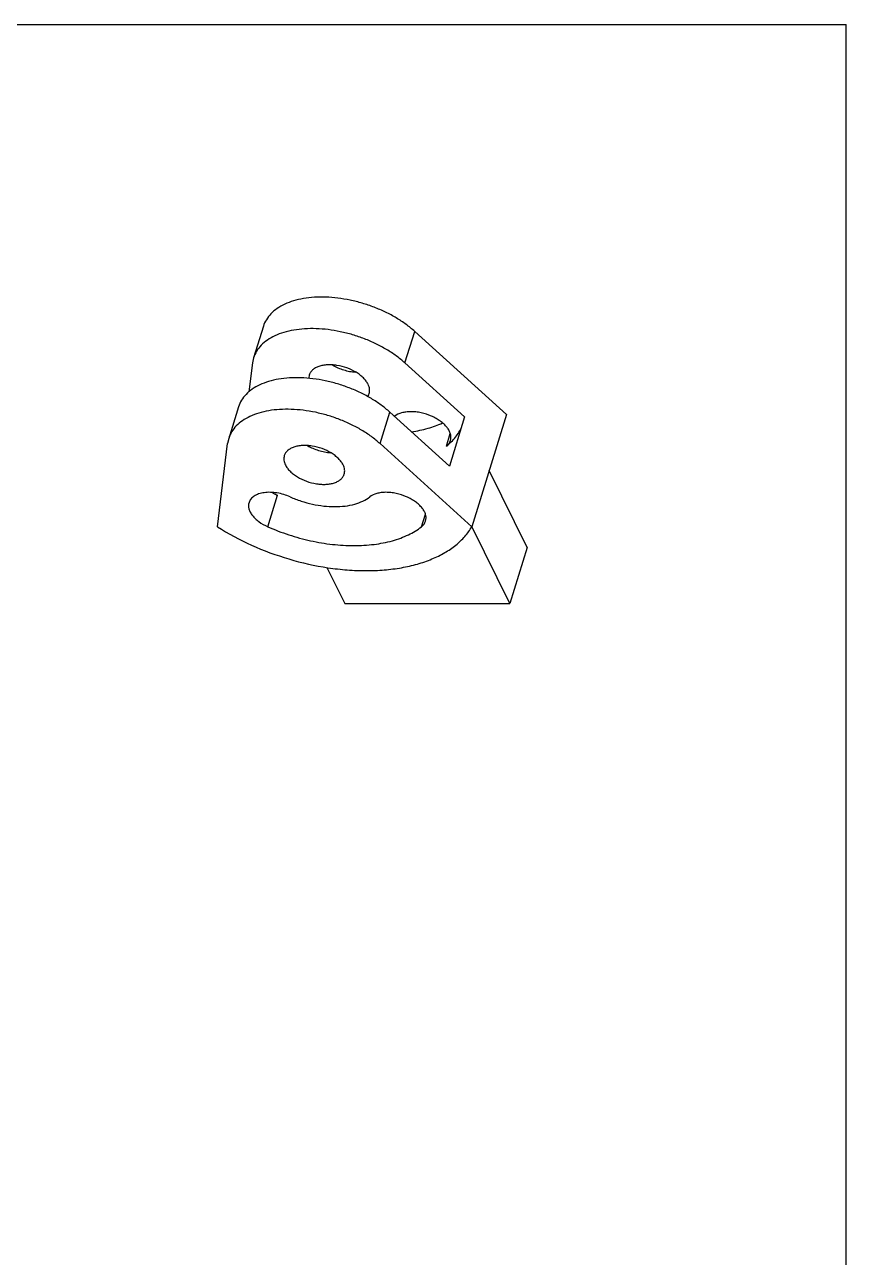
# Model space of a CAD drawing. Header units: millimetres. Extents: x -1 to 297, y 0 to 210.
# Drawn here: x 205.3 to 297, y 72.3 to 210 of the extents above; entities that cross this region are included whole.
import ezdxf

# ---------------------------------------------------------------- set-up
doc = ezdxf.new("R2010")
doc.units = ezdxf.units.MM
doc.header["$LTSCALE"] = 0.64311
doc.header["$MEASUREMENT"] = 0
doc.layers.get('0').update_dxf_attribs({"linetype": 'CONTINUOUS'})

msp = doc.modelspace()

# ---------------------------------------------------------------- linework, layer by layer
at = {"color": 7, "linetype": 'Continuous'}
for p, q in [((0, 210), (297, 210)), ((297, 0), (297, 210)), ((231.916, 176.3), (230.827, 172.775)), ((247.723, 172.201), (248.812, 175.726)), ((248.812, 175.726), (259.06, 166.448)), ((230.704, 172.201), (230.309, 168.994)), ((230.826, 172.774), (230.704, 172.201)), ((247.723, 172.201), (254.383, 166.171)), ((229.132, 167.291), (228.043, 163.766)), ((244.939, 163.193), (246.029, 166.718)), ((246.029, 166.718), (252.689, 160.688)), ((254.383, 166.171), (252.689, 160.688)), ((259.06, 166.448), (255.187, 153.915)), ((252.354, 162.918), (252.785, 164.314)), ((226.779, 153.915), (227.92, 163.193)), ((228.043, 163.765), (227.92, 163.193)), ((244.939, 163.193), (255.187, 153.915)), ((261.357, 151.591), (257.13, 160.205)), ((232.401, 153.909), (233.49, 157.434)), ((249.57, 153.909), (250.002, 155.306)), ((259.421, 145.324), (255.194, 153.938)), ((261.357, 151.591), (259.421, 145.324)), ((239.016, 149.366), (241, 145.324)), ((241, 145.324), (259.421, 145.324))]:
    msp.add_line(p, q, dxfattribs=at)
msp.add_arc((244.38, 169.048), 3.555, -52.21297, -51.89554, dxfattribs=at)
at = {"color": 7, "linetype": 'Continuous', "extrusion": (0, 0, 25.4)}
for points, knots in [([(248.812, 175.726), (248.506, 176.004), (247.844, 176.538), (246.755, 177.255), (245.563, 177.895), (244.291, 178.445), (242.963, 178.897), (241.607, 179.239), (240.248, 179.467), (238.913, 179.575), (237.627, 179.561), (236.416, 179.425), (235.303, 179.17), (234.31, 178.8), (233.454, 178.321), (232.753, 177.739), (232.225, 177.064), (231.995, 176.557), (231.916, 176.299)], [0, 0, 0, 0, 0.0651281, 0.1336674, 0.2048517, 0.2778164, 0.3516115, 0.4252585, 0.4977832, 0.5682571, 0.6358383, 0.6998167, 0.7596669, 0.81511, 0.8661886, 0.9133479, 0.9574942, 1, 1, 1, 1]), ([(247.723, 172.201), (247.416, 172.479), (246.754, 173.014), (245.666, 173.73), (244.473, 174.37), (243.201, 174.92), (241.874, 175.372), (240.518, 175.714), (239.159, 175.942), (237.824, 176.05), (236.538, 176.036), (235.327, 175.9), (234.214, 175.645), (233.22, 175.275), (232.365, 174.796), (231.664, 174.214), (231.135, 173.54), (230.906, 173.032), (230.826, 172.774)], [0, 0, 0, 0, 0.0651292, 0.1336656, 0.2048508, 0.2778146, 0.3516095, 0.4252563, 0.4977808, 0.5682547, 0.6358359, 0.6998146, 0.7596653, 0.8151093, 0.8661888, 0.9133487, 0.9574963, 1, 1, 1, 1]), ([(237.037, 170.856), (237.028, 170.827), (236.996, 170.708), (236.984, 170.584), (236.985, 170.492)], [0, 0, 0, 0, 0.247811, 1, 1, 1, 1]), ([(243.605, 169.822), (243.543, 169.948), (243.386, 170.199), (243.082, 170.546), (242.705, 170.873), (242.108, 171.279), (241.254, 171.68), (240.333, 171.919), (239.59, 172), (239.059, 172.001), (238.563, 171.944), (238.115, 171.83), (237.727, 171.66), (237.409, 171.439), (237.17, 171.171), (237.07, 170.962), (237.037, 170.856)], [0, 0, 0, 0, 0.0543683, 0.1140137, 0.1786174, 0.2474796, 0.3935215, 0.5422969, 0.614417, 0.6833079, 0.7479523, 0.8076313, 0.8620459, 0.911464, 0.9568678, 1, 1, 1, 1]), ([(239.651, 171.97), (239.842, 171.857), (240.245, 171.654), (240.881, 171.419), (241.54, 171.255), (241.987, 171.197), (242.208, 171.183)], [0, 0, 0, 0, 0.2468648, 0.5001289, 0.7533268, 1, 1, 1, 1]), ([(246.029, 166.718), (245.722, 166.995), (245.06, 167.53), (243.971, 168.246), (242.779, 168.886), (241.507, 169.437), (240.18, 169.888), (238.823, 170.231), (237.464, 170.459), (236.129, 170.566), (234.844, 170.552), (233.633, 170.417), (232.52, 170.162), (231.526, 169.792), (230.67, 169.313), (229.97, 168.731), (229.441, 168.056), (229.212, 167.549), (229.132, 167.291)], [0, 0, 0, 0, 0.0651292, 0.1336656, 0.2048508, 0.2778146, 0.3516095, 0.4252563, 0.4977808, 0.5682547, 0.6358359, 0.6998146, 0.7596653, 0.8151093, 0.8661888, 0.9133487, 0.9574963, 1, 1, 1, 1]), ([(243.725, 168.789), (243.749, 168.868), (243.781, 169.035), (243.776, 169.295), (243.717, 169.562), (243.647, 169.736), (243.605, 169.822)], [0, 0, 0, 0, 0.2336853, 0.4744446, 0.7285057, 1, 1, 1, 1]), ([(243.556, 168.45), (243.574, 168.476), (243.644, 168.582), (243.697, 168.699), (243.725, 168.789)], [0, 0, 0, 0, 0.2542187, 1, 1, 1, 1]), ([(244.939, 163.193), (244.633, 163.471), (243.97, 164.005), (242.882, 164.722), (241.69, 165.361), (240.418, 165.912), (239.09, 166.363), (237.734, 166.706), (236.375, 166.934), (235.04, 167.041), (233.754, 167.027), (232.543, 166.892), (231.43, 166.637), (230.436, 166.267), (229.581, 165.788), (228.88, 165.206), (228.352, 164.531), (228.122, 164.023), (228.043, 163.765)], [0, 0, 0, 0, 0.0651281, 0.1336674, 0.2048517, 0.2778164, 0.3516115, 0.4252585, 0.4977832, 0.5682571, 0.6358383, 0.6998167, 0.7596669, 0.81511, 0.8661886, 0.9133479, 0.9574942, 1, 1, 1, 1]), ([(252.808, 163.551), (252.842, 163.662), (252.877, 163.902), (252.823, 164.276), (252.668, 164.654), (252.419, 165.027), (252.084, 165.386), (251.673, 165.721), (251.198, 166.022), (250.493, 166.37), (249.73, 166.614), (248.951, 166.739), (248.384, 166.771), (247.848, 166.738), (247.228, 166.617), (246.8, 166.428), (246.574, 166.251)], [0, 0, 0, 0, 0.04354, 0.0895687, 0.139947, 0.1956638, 0.2569077, 0.3232475, 0.3938023, 0.4673799, 0.6177549, 0.6917474, 0.7629653, 0.8301727, 0.8924165, 1, 1, 1, 1]), ([(248.457, 164.513), (249.077, 164.604), (250.258, 164.85), (251.394, 165.265), (251.915, 165.511)], [0, 0, 0, 0, 0.5212725, 1, 1, 1, 1]), ([(252.354, 162.918), (252.727, 163.21), (253.236, 163.703), (253.764, 164.459), (253.97, 164.858), (254.057, 165.06)], [0, 0, 0, 0, 0.5149546, 0.7600861, 1, 1, 1, 1]), ([(240.821, 160.814), (240.759, 160.94), (240.602, 161.19), (240.298, 161.537), (239.921, 161.865), (239.325, 162.271), (238.47, 162.671), (237.55, 162.911), (236.806, 162.991), (236.275, 162.993), (235.779, 162.936), (235.332, 162.821), (234.943, 162.652), (234.625, 162.431), (234.386, 162.163), (234.286, 161.954), (234.253, 161.848)], [0, 0, 0, 0, 0.0543643, 0.1140135, 0.1786136, 0.2474743, 0.393514, 0.5422871, 0.6144079, 0.6832998, 0.7479448, 0.8076246, 0.8620411, 0.9114619, 0.9568675, 1, 1, 1, 1]), ([(236.851, 162.971), (237.042, 162.858), (237.444, 162.653), (238.082, 162.415), (238.742, 162.25), (239.19, 162.19), (239.412, 162.175)], [0, 0, 0, 0, 0.2466145, 0.499815, 0.7531094, 1, 1, 1, 1]), ([(252.354, 162.918), (252.461, 163.001), (252.649, 163.19), (252.77, 163.429), (252.808, 163.551)], [0, 0, 0, 0, 0.5162999, 1, 1, 1, 1]), ([(234.253, 161.848), (234.229, 161.768), (234.197, 161.601), (234.202, 161.341), (234.261, 161.074), (234.331, 160.9), (234.373, 160.814)], [0, 0, 0, 0, 0.2336754, 0.4744424, 0.7285333, 1, 1, 1, 1]), ([(234.373, 160.814), (234.435, 160.688), (234.592, 160.438), (234.896, 160.091), (235.273, 159.763), (235.87, 159.357), (236.724, 158.957), (237.644, 158.717), (238.388, 158.637), (238.919, 158.635), (239.415, 158.692), (239.863, 158.807), (240.251, 158.976), (240.569, 159.197), (240.808, 159.465), (240.908, 159.674), (240.941, 159.78)], [0, 0, 0, 0, 0.0543643, 0.1140135, 0.1786136, 0.2474743, 0.393514, 0.5422871, 0.6144079, 0.6832998, 0.7479448, 0.8076246, 0.8620411, 0.9114619, 0.9568675, 1, 1, 1, 1]), ([(240.941, 159.78), (240.966, 159.86), (240.998, 160.027), (240.992, 160.287), (240.934, 160.554), (240.863, 160.728), (240.821, 160.814)], [0, 0, 0, 0, 0.2336754, 0.4744424, 0.7285333, 1, 1, 1, 1]), ([(234.909, 157.243), (234.674, 157.347), (234.19, 157.525), (233.445, 157.696), (232.711, 157.767), (232.021, 157.735), (231.406, 157.599), (230.894, 157.364), (230.566, 157.082), (230.392, 156.82), (230.333, 156.68), (230.311, 156.609)], [0, 0, 0, 0, 0.151341, 0.30225, 0.4478601, 0.5838138, 0.7068924, 0.815708, 0.9116305, 0.9563494, 1, 1, 1, 1]), ([(232.899, 157.739), (232.946, 157.711), (233.138, 157.601), (233.337, 157.502), (233.49, 157.434)], [0, 0, 0, 0, 0.246281, 1, 1, 1, 1]), ([(234.909, 157.243), (235.306, 157.067), (236.119, 156.756), (237.372, 156.413), (238.632, 156.202), (239.862, 156.129), (241.024, 156.194), (242.086, 156.398), (243.016, 156.735), (243.557, 157.06), (243.79, 157.243)], [0, 0, 0, 0, 0.1407159, 0.2818979, 0.4206904, 0.5543636, 0.6805343, 0.797366, 0.9038208, 1, 1, 1, 1]), ([(250.024, 154.543), (250.058, 154.653), (250.093, 154.894), (250.039, 155.268), (249.884, 155.646), (249.635, 156.019), (249.3, 156.378), (248.89, 156.713), (248.415, 157.014), (247.709, 157.362), (246.946, 157.605), (246.167, 157.731), (245.6, 157.762), (245.064, 157.729), (244.444, 157.608), (244.016, 157.42), (243.79, 157.243)], [0, 0, 0, 0, 0.04354, 0.0895687, 0.139947, 0.1956638, 0.2569077, 0.3232475, 0.3938023, 0.4673799, 0.6177549, 0.6917474, 0.7629653, 0.8301727, 0.8924165, 1, 1, 1, 1]), ([(230.311, 156.609), (230.277, 156.5), (230.242, 156.262), (230.294, 155.892), (230.445, 155.518), (230.688, 155.148), (231.016, 154.792), (231.567, 154.336), (232.055, 154.063), (232.401, 153.909)], [0, 0, 0, 0, 0.0934557, 0.1921504, 0.3000262, 0.4192053, 0.5501431, 0.6919674, 1, 1, 1, 1]), ([(249.57, 153.909), (249.677, 153.993), (249.865, 154.182), (249.986, 154.421), (250.024, 154.543)], [0, 0, 0, 0, 0.5162999, 1, 1, 1, 1]), ([(226.779, 153.915), (227.991, 153.136), (230.587, 151.746), (234.742, 150.209), (238.366, 149.395), (241.262, 149.061), (243.366, 148.976), (245.39, 149.055), (247.306, 149.297), (249.089, 149.699), (250.713, 150.257), (252.158, 150.962), (253.402, 151.809), (254.428, 152.785), (254.965, 153.53), (255.187, 153.915)], [0, 0, 0, 0, 0.1400508, 0.2849774, 0.4294123, 0.4998094, 0.568131, 0.6338269, 0.6964344, 0.7556051, 0.811136, 0.8630078, 0.9114193, 0.956841, 1, 1, 1, 1]), ([(232.401, 153.909), (233.168, 153.57), (234.74, 152.968), (237.163, 152.306), (239.599, 151.898), (241.975, 151.756), (244.222, 151.883), (245.971, 152.218), (247.24, 152.627), (248.354, 153.096), (249.119, 153.556), (249.57, 153.909)], [0, 0, 0, 0, 0.1407018, 0.2818691, 0.4206468, 0.5543067, 0.6804643, 0.7972833, 0.8518747, 0.9038304, 1, 1, 1, 1])]:
    msp.add_open_spline(points, degree=3, knots=knots, dxfattribs=at)

doc.saveas('drawing.dxf')
